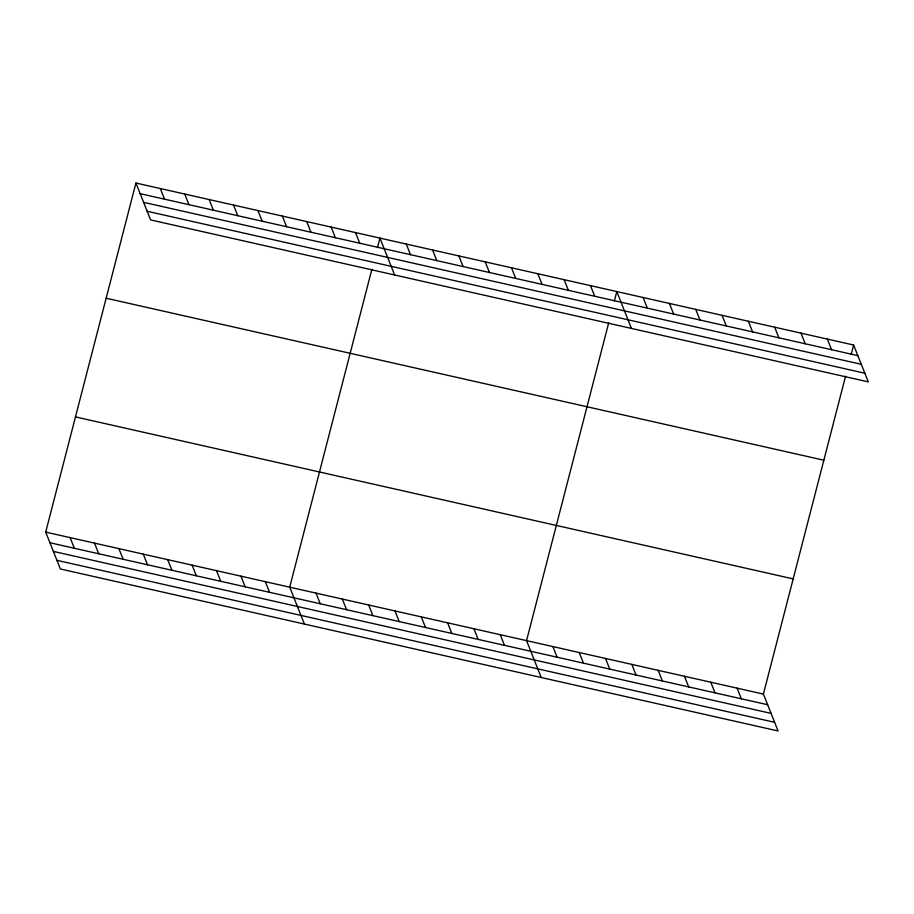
<?xml version="1.0" encoding="UTF-8"?>
<svg xmlns="http://www.w3.org/2000/svg" width="914" height="914" viewBox="0 0 914 914"><rect width="100%" height="100%" fill="white"/><g stroke="black" fill="none" stroke-linecap="round" stroke-linejoin="round"><path stroke-width="1.37" d="M845.564 376.18L763.407 694.092L778.077 730.971L60.381 568.988L45.7 532.108L135.923 183.029L853.619 345.012L868.3 381.892L150.593 219.908L135.923 183.029M371.884 269.276L289.715 587.176L304.396 624.056M377.493 247.591L379.938 238.108L394.62 274.988M608.724 322.733L526.555 640.634L541.237 677.514M614.334 301.049L616.779 291.555L631.46 328.434M851.174 354.495L853.619 345.012M140.162 193.677L857.858 355.649M143.601 202.337L861.308 364.309M147.154 211.26L864.85 373.232M106.15 298.227L823.845 460.21M75.474 416.91L793.181 578.893M45.7 532.108L763.407 694.092M49.939 542.756L767.634 704.728M53.378 551.405L771.085 713.388M56.931 560.328L774.626 722.311M827.307 339.071L831.546 349.719M800.995 333.13L805.223 343.778M774.672 327.189L778.911 337.837M748.36 321.26L752.599 331.896M722.049 315.319L726.276 325.955M695.725 309.378L699.964 320.014M669.414 303.437L673.652 314.085M643.102 297.496L647.329 308.144M590.467 285.625L594.706 296.262M737.084 688.151L741.323 698.787M564.155 279.684L568.382 290.321M710.772 682.21L714.999 692.846M537.832 273.743L542.071 284.38M684.449 676.269L688.688 686.917M511.52 267.802L515.759 278.45M658.137 670.328L662.376 680.976M485.208 261.861L489.436 272.509M631.825 664.387L636.053 675.035M458.885 255.92L463.124 266.568M605.502 658.457L609.741 669.094M432.573 249.99L436.812 260.627M579.19 652.516L583.429 663.153M406.262 244.049L410.489 254.686M552.879 646.575L557.106 657.212M355.535 232.602L359.773 243.238M500.244 634.693L504.482 645.341M331.142 227.095L335.369 237.731M473.932 628.752L478.159 639.4M306.738 221.588L310.966 232.225M447.609 622.822L451.847 633.459M282.335 216.081L286.573 226.718M421.297 616.881L425.536 627.518M257.931 210.574L262.169 221.211M233.527 205.067L237.766 215.704M394.985 610.94L399.212 621.577M209.123 199.56L213.362 210.197M368.662 604.999L372.901 615.636M184.731 194.054L188.958 204.69M342.35 599.058L346.589 609.707M160.327 188.547L164.554 199.183M316.038 593.117L320.266 603.766M265.311 581.67L269.55 592.318M240.919 576.163L245.146 586.811M216.515 570.656L220.742 581.304M192.111 565.149L196.35 575.797M167.708 559.642L171.946 570.29M143.304 554.135L147.542 564.783M118.9 548.629L123.139 559.277M94.508 543.122L98.735 553.77M70.104 537.615L74.342 548.263"/></g></svg>
